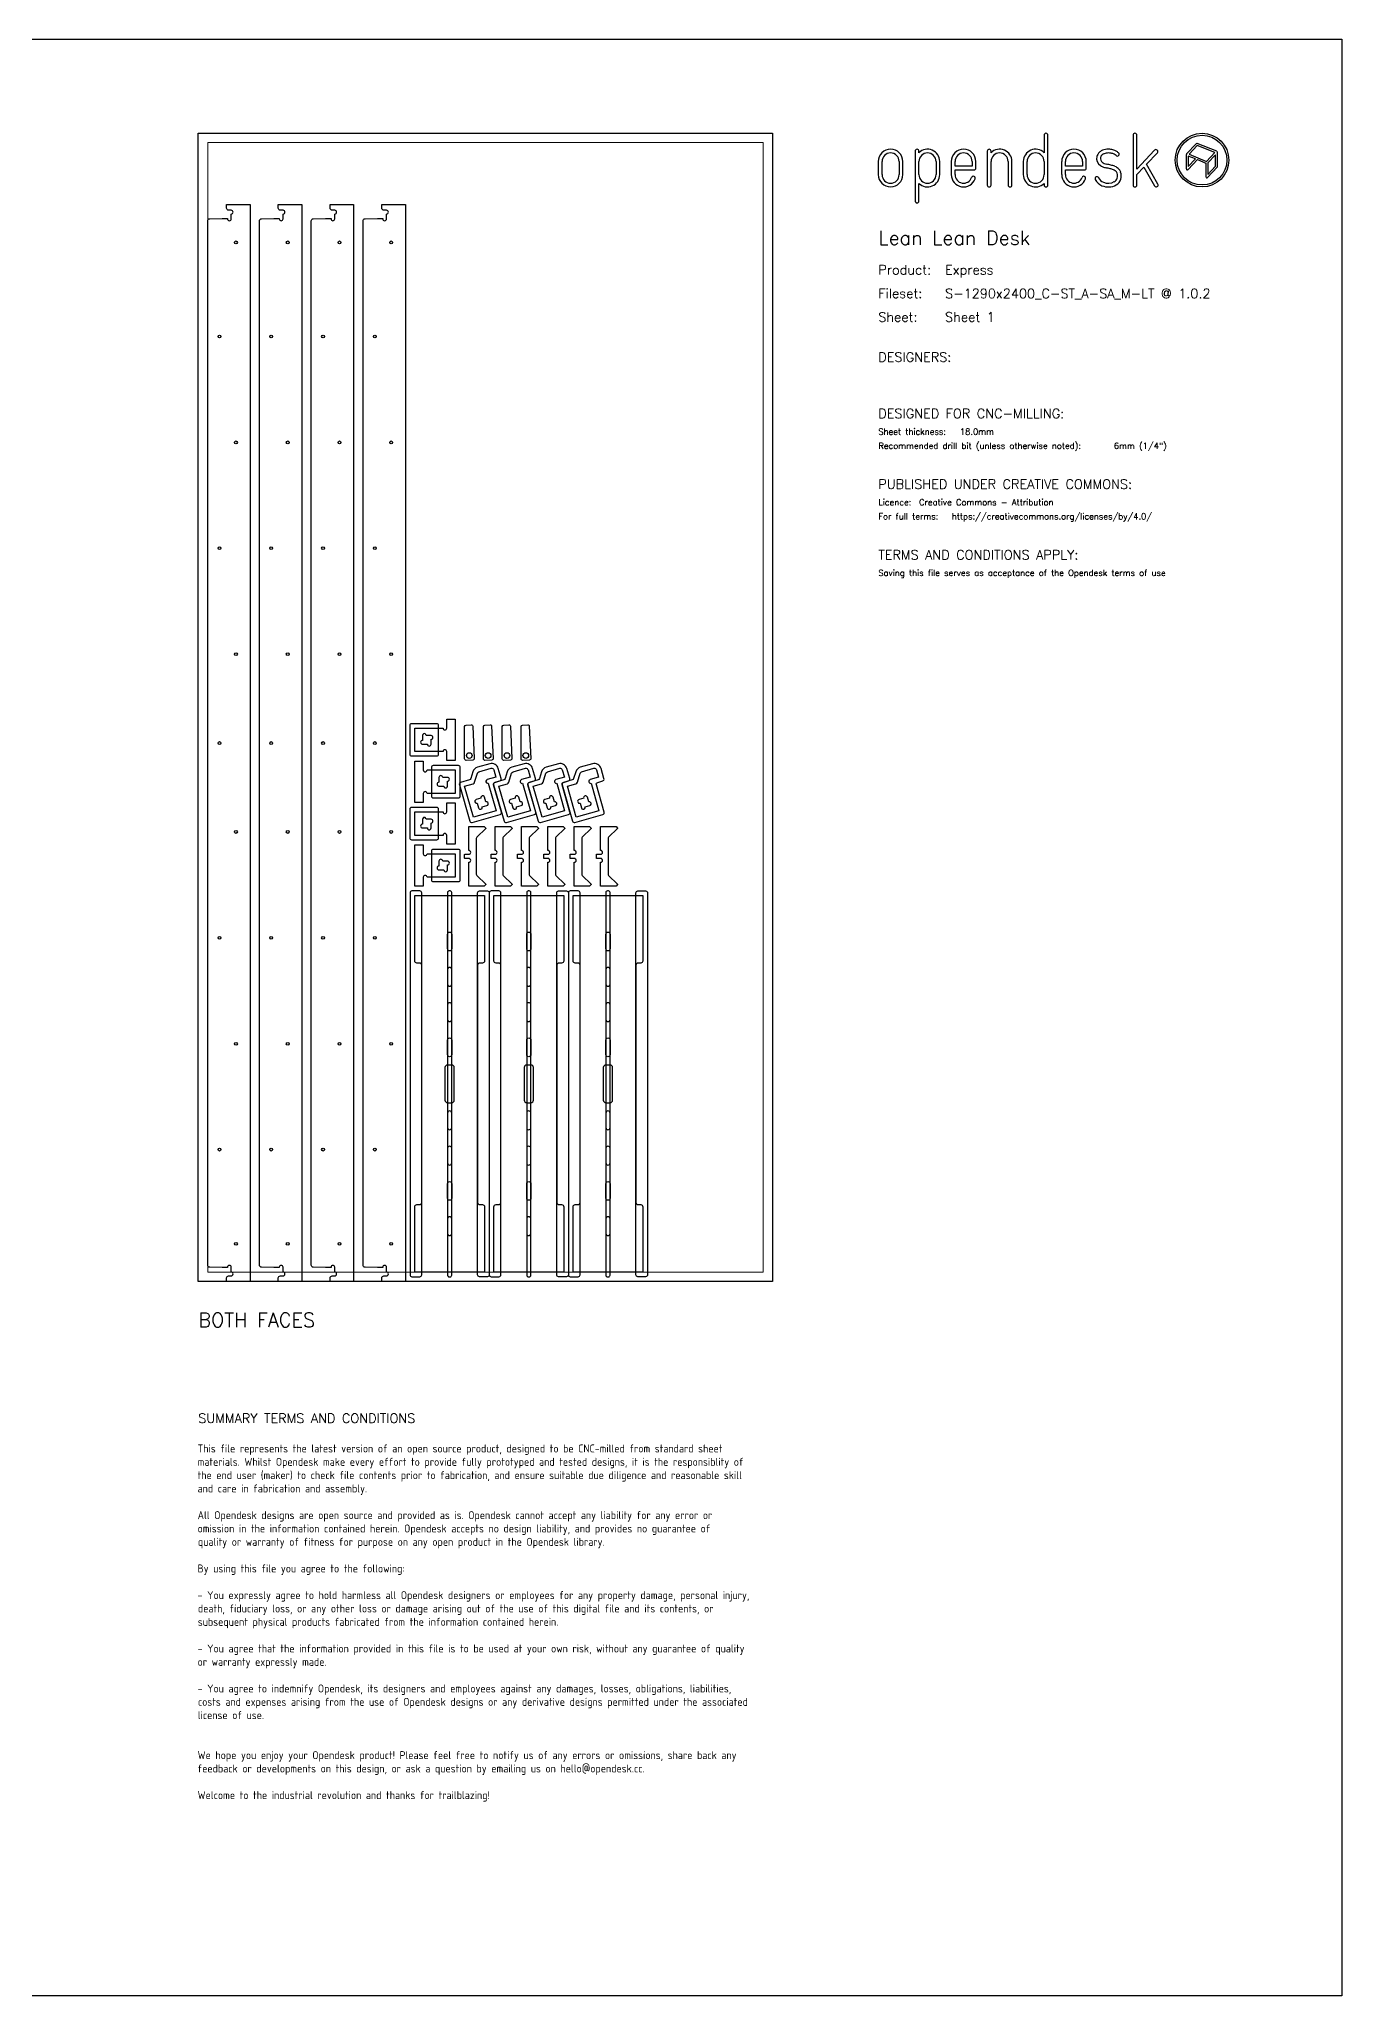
# Model space of a CAD drawing. Header units: millimetres. Extents: x -300 to 5880, y -300 to 4158.
# Drawn here: x 3112 to 5880, y 0 to 4158 of the extents above; entities that cross this region are included whole.
import ezdxf
from ezdxf.enums import TextEntityAlignment as Align

# ---------------------------------------------------------------- set-up
doc = ezdxf.new("R2010")
doc.units = ezdxf.units.MM
doc.layers.add('00-NOPRINT_TEXT', color=7, linetype='Continuous', lineweight=25)
doc.layers.add('00_NOPRINT_TOLERANCE', color=7, linetype='Continuous', lineweight=5)
for name, color, linetype, lineweight, true_color in [('BOARD_$TH-NOMINAL', 3, 'Continuous', 30, 0x00ff00), ('TOP-CUT-INSIDE_18.000MM', 1, 'Continuous', 25, 0xff1c00), ('TOP-CUT-OUTSIDE_18.000MM', 220, 'Continuous', 25, 0xff00d1), ('TOP-HOLE-12.000MM-DIAM_18.000MM', 3, 'Continuous', 25, 0x00ff0c), ('TOP-HOLE-6.000MM-DIAM_14.000MM', 220, 'Continuous', 25, 0xff00c7), ('TOP-POCKET-INSIDE_14.000MM', 190, 'Continuous', 25, 0x9300ff), ('TOP-POCKET-INSIDE_2.000MM', 110, 'Continuous', 25, 0x00ff94), ('TOP-POCKET-INSIDE_9.000MM', 60, 'Continuous', 25, 0xb0ff00)]:
    doc.layers.add(name, color=color, linetype=linetype, lineweight=lineweight, true_color=true_color)
doc.styles.add('OD-ISOCP-17_221', font='isocp.shx')
doc.styles.add('OD-ISOCP-17_222', font='isocp.shx')
doc.styles.add('OD-ISOCP-17_223', font='isocp.shx')
doc.styles.add('OD-ISOCP-17_224', font='isocp.shx')
doc.styles.add('OD-ISOCP-17_225', font='isocp.shx')
doc.styles.add('OD-ISOCP-17_226', font='isocp.shx')
doc.styles.add('OD-ISOCP-17_227', font='isocp.shx')
doc.styles.add('OD-ISOCP-17_228', font='isocp.shx')
doc.styles.add('OD-ISOCP-17_229', font='isocp.shx')
doc.styles.add('OD-ISOCP-17_230', font='isocp.shx')
doc.styles.add('OD-ISOCP-17_231', font='isocp.shx')
doc.styles.add('OD-ISOCP-17_232', font='isocp.shx')
doc.styles.add('OD-ISOCP-17_233', font='isocp.shx')
doc.styles.add('OD-ISOCP-17_234', font='isocp.shx')
doc.styles.add('OD-ISOCP-17_235', font='isocp.shx')
doc.styles.add('OD-ISOCP-17_236', font='isocp.shx')
doc.styles.add('OD-ISOCP-17_237', font='isocp.shx')
doc.styles.add('OD-ISOCP-17_238', font='isocp.shx')
doc.styles.add('OD-ISOCP-17_239', font='isocp.shx')
doc.styles.add('OD-SIMPLEX-13_86', font='simplex.shx')
doc.styles.add('OD-SIMPLEX-20_82', font='simplex.shx')
doc.styles.add('OD-SIMPLEX-20_86', font='simplex.shx')
doc.styles.add('OD-SIMPLEX-30_83', font='simplex.shx')
doc.styles.add('OD-SIMPLEX-30_87', font='simplex.shx')

# ---------------------------------------------------------------- blocks, each defined once
blk = doc.blocks.new('Borders Opendesk_7')
at = {"layer": '00-NOPRINT_TEXT'}
for p, q in [((0, 4158), (5880, 4158)), ((5880, 4158), (5880, 0)), ((5247.4, 3954), (5247.4, 3916.7)), ((5255.3, 3848), (5255.3, 3954)), ((5436.4, 3954), (5436.4, 3848)), ((5444.4, 3881.9), (5444.4, 3954)), ((4973.4, 3920.1), (4973.4, 3814.1)), ((4981.3, 3916.7), (4981.3, 3920.1)), ((5126.6, 3920.1), (5126.6, 3848)), ((5134.5, 3916.7), (5134.5, 3920.1)), ((5482.1, 3922), (5444.4, 3881.9)), ((5464.8, 3892.1), (5487.9, 3916.6)), ((5549.5, 3912.6), (5549.5, 3882.2)), ((5570.5, 3935.8), (5550.1, 3914)), ((5553.7, 3909.6), (5553.7, 3887.4)), ((5568.8, 3903.5), (5553.7, 3909.6)), ((5572.6, 3931.9), (5555.2, 3913.4)), ((5555.2, 3913.4), (5592.6, 3898.3)), ((5610, 3916.9), (5572.6, 3931.9)), ((5614.4, 3919.6), (5572.8, 3936.3)), ((5592.6, 3898.3), (5610, 3916.9)), ((5611.5, 3912.4), (5595.2, 3895.1)), ((5611.5, 3888.1), (5611.5, 3912.4)), ((5615.7, 3887.3), (5615.7, 3917.6)), ((4895, 3898), (4895, 3870.1)), ((4902.9, 3870.1), (4902.9, 3898)), ((4939.3, 3898), (4939.3, 3870.1)), ((4947.3, 3870.1), (4947.3, 3898)), ((4981.3, 3870.1), (4981.3, 3898)), ((5017.7, 3898), (5017.7, 3870.1)), ((5025.6, 3870.1), (5025.6, 3898)), ((5050, 3898), (5050, 3870.1)), ((5058, 3888.1), (5058, 3898)), ((5094.4, 3888.1), (5058, 3888.1)), ((5058, 3870.1), (5058, 3880.1)), ((5058, 3880.1), (5098.3, 3880.1)), ((5094.4, 3898), (5094.4, 3888.1)), ((5102.3, 3884.1), (5102.3, 3898)), ((5134.5, 3848), (5134.5, 3898)), ((5170.9, 3898), (5170.9, 3848)), ((5178.9, 3848), (5178.9, 3898)), ((5203, 3898), (5203, 3870.1)), ((5211, 3870.1), (5211, 3898)), ((5247.4, 3898), (5247.4, 3870.1)), ((5284.6, 3898), (5284.6, 3870.1)), ((5292.6, 3888.1), (5292.6, 3898)), ((5329, 3888.1), (5292.6, 3888.1)), ((5292.6, 3870.1), (5292.6, 3880.1)), ((5292.6, 3880.1), (5332.9, 3880.1)), ((5329, 3898), (5329, 3888.1)), ((5336.9, 3884.1), (5336.9, 3898)), ((5444.4, 3870.4), (5459.1, 3886)), ((5444.4, 3848), (5444.4, 3870.4)), ((5459.1, 3886), (5482.1, 3846)), ((5489, 3850), (5464.8, 3892.1)), ((5553.1, 3880.8), (5572.9, 3901.9)), ((5553.7, 3887.4), (5568.8, 3903.5)), ((5572.9, 3901.9), (5591.1, 3894.5)), ((5591.1, 3894.5), (5591.1, 3865.5)), ((5594.7, 3864.1), (5615.1, 3885.8)), ((5595.2, 3895.1), (5595.2, 3870.7)), ((5595.2, 3870.7), (5611.5, 3888.1)), ((4981.3, 3814.1), (4981.3, 3851.4)), ((5247.4, 3851.4), (5247.4, 3848)), ((5880, 0), (0, 0))]:
    blk.add_line(p, q, dxfattribs=at)
for radius in [57, 52.9]:
    blk.add_circle((5582.9, 3901), radius, dxfattribs=at)
for centre, radius, start, end in [((5251.3, 3954), 3.97, 0, 180), ((5440.4, 3954), 3.97, 0, 180), ((4921.1, 3898), 26.1, 0, 180), ((4921.1, 3898), 18.2, 0, 180), ((4977.3, 3920.1), 3.97, 0, 180), ((4999.5, 3898), 26.1, 0, 134.1316), ((4999.5, 3898), 18.2, 0, 180), ((5076.2, 3898), 26.1, 0, 180), ((5076.2, 3898), 18.2, 0, 180), ((5130.6, 3920.1), 3.97, 0, 180), ((5152.7, 3898), 26.1, 0, 134.1316), ((5152.7, 3898), 18.2, 0, 180), ((5229.2, 3898), 26.1, 45.8684, 180), ((5229.2, 3898), 18.2, 0, 180), ((5310.8, 3898), 26.1, 0, 180), ((5310.8, 3898), 18.2, 0, 180), ((5377.2, 3904.5), 18.3, 167.0964, 235.8453), ((5375.9, 3904.8), 16.9, 150.5139, 167.0489), ((5377.5, 3903.4), 19, 138.9882, 149.267), ((5377.5, 3903.4), 19, 127.9168, 138.9882), ((5380.5, 3899.5), 24, 111.7012, 127.9168), ((5375.9, 3904.8), 8.99, 151.0519, 168.0238), ((5377.5, 3903.4), 11.1, 138.9882, 148.8091), ((5377.5, 3903.4), 11.1, 127.9168, 138.9882), ((5380.5, 3899.5), 16, 111.7012, 127.9168), ((5383.5, 3891.9), 32.1, 90, 111.7012), ((5383.5, 3891.9), 24.2, 90, 111.7012), ((5383.5, 3878.8), 45.3, 80.7104, 90), ((5383.5, 3878.8), 37.3, 80.7104, 90), ((5385.9, 3893.2), 22.7, 71.5035, 80.7104), ((5385.9, 3893.2), 30.7, 71.5035, 80.7104), ((5387.1, 3896.7), 19, 61.0356, 71.5035), ((5387.1, 3896.7), 26.9, 61.0356, 71.5035), ((5387.1, 3896.7), 19, 46.7983, 61.0356), ((5387.1, 3896.7), 26.9, 46.7983, 61.0356), ((5402.8, 3913.5), 3.97, 226.7983, 46.7983), ((5485, 3919.3), 3.97, 316.7135, 136.7135), ((5551.6, 3912.6), 2.06, 136.7696, 180), ((5572, 3934.4), 2.06, 68.0714, 136.7696), ((5613.6, 3917.6), 2.06, 0, 68.0714), ((4921.1, 3870.1), 26.1, 180, 0), ((4921.1, 3870.1), 18.2, 180, 0), ((4999.5, 3870.1), 18.2, 180, 0), ((4999.5, 3870.1), 26.1, 225.8684, 0), ((5076.2, 3870.1), 26.1, 180, 340.0258), ((5076.2, 3870.1), 18.2, 180, 340.0258), ((5098.3, 3884.1), 3.97, 270, 0), ((5229.2, 3870.1), 26.1, 180, 314.1316), ((5229.2, 3870.1), 18.2, 180, 0), ((5310.8, 3870.1), 26.1, 180, 340.0258), ((5310.8, 3870.1), 18.2, 180, 340.0258), ((5332.9, 3884.1), 3.97, 270, 0), ((5377.2, 3904.5), 10.3, 167.9603, 235.8613), ((5382, 3911.6), 26.9, 235.8511, 248.0912), ((5382, 3911.6), 18.9, 235.8511, 248.0912), ((5388.7, 3928.4), 44.9, 248.0912, 257.5385), ((5388.7, 3928.4), 37, 248.0912, 257.5385), ((5300, 3526.6), 366.5, 76.1947, 77.5385), ((5300, 3526.6), 374.5, 76.1947, 77.5385), ((5372.7, 3822.5), 61.9, 69.1442, 76.1947), ((5372.7, 3822.5), 69.8, 69.1442, 76.1947), ((5389.5, 3866.6), 14.6, 38.9291, 69.1442), ((5389.5, 3866.6), 22.5, 38.9291, 69.1442), ((5393.9, 3870.2), 8.99, 17.5834, 38.9291), ((5385.6, 3867.6), 17.6, 343.8033, 17.5834), ((5393.9, 3870.2), 16.9, 17.5834, 38.9291), ((5385.6, 3867.6), 25.5, 343.8033, 17.5834), ((5551.6, 3882.2), 2.06, 180, 316.7696), ((5613.6, 3887.3), 2.06, 316.7696, 0), ((5097, 3862.6), 3.97, 340.0258, 160.0258), ((5130.6, 3848), 3.97, 180, 0), ((5174.9, 3848), 3.97, 180, 0), ((5251.3, 3848), 3.97, 180, 0), ((5331.6, 3862.6), 3.97, 340.0258, 160.0258), ((5359.7, 3861.7), 3.97, 24.786, 204.786), ((5380.2, 3871.2), 26.6, 204.786, 247.9544), ((5380.2, 3871.2), 18.7, 204.786, 247.9544), ((5383.5, 3879.3), 35.4, 247.9544, 298.2026), ((5383.5, 3879.3), 27.4, 247.9544, 298.2026), ((5390.6, 3866.1), 12.5, 298.2026, 343.8033), ((5390.6, 3866.1), 20.4, 298.2026, 343.8033), ((5440.4, 3848), 3.97, 180, 0), ((5485.5, 3848), 3.97, 209.8417, 29.8417), ((5593.2, 3865.5), 2.06, 180, 316.7696), ((4977.3, 3814.1), 3.97, 180, 0)]:
    blk.add_arc(centre, radius, start, end, dxfattribs=at)
at = {"layer": '00_NOPRINT_TOLERANCE'}
for p, q in [((3450, 3958), (4670, 3958)), ((3450, 1518), (3450, 3958)), ((4670, 3958), (4670, 1518)), ((3470, 3938), (4650, 3938)), ((3470, 1538), (3470, 3938)), ((4650, 3938), (4650, 1538)), ((4670, 1518), (3450, 1518)), ((4650, 1538), (3470, 1538))]:
    blk.add_line(p, q, dxfattribs=at)
at = {"layer": 'BOARD_$TH-NOMINAL'}
for p, q in [((3450, 3958), (4670, 3958)), ((3450, 1518), (3450, 3958)), ((4670, 3958), (4670, 1518)), ((4670, 1518), (3450, 1518))]:
    blk.add_line(p, q, dxfattribs=at)
at = {"layer": '00-NOPRINT_TEXT'}
for s, height, style, p in [('Lean Lean Desk', 30, 'OD-SIMPLEX-30_83', (4895, 3720.9)), ('Product:', 20, 'OD-SIMPLEX-20_82', (4895, 3657.9)), ('Express', 20, 'OD-SIMPLEX-20_82', (5036.9, 3657.9)), ('Fileset:', 20, 'OD-SIMPLEX-20_82', (4895, 3607.7)), ('S-1290x2400_C-ST_A-SA_M-LT @ 1.0.2', 20, 'OD-SIMPLEX-20_82', (5036.9, 3607.6)), ('Sheet:', 20, 'OD-SIMPLEX-20_82', (4895, 3557.4)), ('Sheet 1', 20, 'OD-SIMPLEX-20_82', (5036.9, 3557.5)), ('DESIGNERS:', 20, 'OD-SIMPLEX-20_82', (4895, 3472.4)), ('DESIGNED FOR CNC-MILLING:', 20, 'OD-SIMPLEX-20_82', (4895, 3352.4)), ('Sheet thickness:', 13, 'OD-SIMPLEX-13_86', (4895, 3317.4)), ('18.0mm', 13, 'OD-SIMPLEX-13_86', (5068.3, 3317.4)), ('Recommended drill bit (unless otherwise noted):', 13, 'OD-SIMPLEX-13_86', (4895, 3287.4)), ('6mm (1/4")', 13, 'OD-SIMPLEX-13_86', (5395.5, 3287.4)), ('PUBLISHED UNDER CREATIVE COMMONS:', 20, 'OD-SIMPLEX-20_82', (4895, 3202.4)), ('Licence:', 13, 'OD-SIMPLEX-13_86', (4895, 3167.4)), ('Creative Commons - Attribution', 13, 'OD-SIMPLEX-13_86', (4981.5, 3167.4)), ('For full terms:', 13, 'OD-SIMPLEX-13_86', (4895, 3137.4)), ('https://creativecommons.org/licenses/by/4.0/', 13, 'OD-SIMPLEX-13_86', (5051.1, 3137.4)), ('TERMS AND CONDITIONS APPLY:', 20, 'OD-SIMPLEX-20_82', (4895, 3052.3)), ('Saving this file serves as acceptance of the Opendesk terms of use ', 13, 'OD-SIMPLEX-13_86', (4895, 3017.3))]:
    blk.add_text(s, height=height, dxfattribs=dict(at, style=style)).set_placement(p)
at = {"layer": '00-NOPRINT_TEXT', "color": 7}
for s, height, style, p in [('BOTH FACES', 30, 'OD-SIMPLEX-30_87', (3450, 1451.3)), ('SUMMARY TERMS AND CONDITIONS', 20, 'OD-SIMPLEX-20_86', (3450, 1237.4))]:
    blk.add_text(s, height=height, dxfattribs=dict(at, style=style)).set_placement(p, align=Align.TOP_LEFT)
for s, style, p in [('This file represents the latest version of an open source product, designed to be CNC-milled from standard sheet', 'OD-ISOCP-17_221', (3448.5, 1154.7)), ('materials. Whilst Opendesk make every effort to provide fully prototyped and tested designs, it is the responsiblity of', 'OD-ISOCP-17_222', (3448.5, 1126.3)), ('the end user (maker) to check file contents prior to fabrication, and ensure suitable due diligence and reasonable skill', 'OD-ISOCP-17_223', (3448.5, 1098)), ('and care in fabrication and assembly.', 'OD-ISOCP-17_224', (3448.5, 1069.7)), ('All Opendesk designs are open source and provided as is. Opendesk cannot accept any liability for any error or', 'OD-ISOCP-17_225', (3448.5, 1013)), ('omission in the information contained herein. Opendesk accepts no design liability, and provides no guarantee of', 'OD-ISOCP-17_226', (3448.5, 984.7)), ('quality or warranty of fitness for purpose on any open product in the Opendesk library.', 'OD-ISOCP-17_227', (3449.1, 956.3)), ('By using this file you agree to the following:', 'OD-ISOCP-17_228', (3448.5, 899.7)), ('- You expressly agree to hold harmless all Opendesk designers or employees for any property damage, personal injury,', 'OD-ISOCP-17_229', (3448.5, 843)), ('death, fiduciary loss, or any other loss or damage arising out of the use of this digital file and its contents, or', 'OD-ISOCP-17_230', (3449.1, 814.7)), ('subsequent physical products fabricated from the information contained herein.', 'OD-ISOCP-17_231', (3449, 786.3)), ('- You agree that the information provided in this file is to be used at your own risk, without any guarantee of quality', 'OD-ISOCP-17_232', (3448.5, 729.7)), ('or warranty expressly made.', 'OD-ISOCP-17_233', (3448.5, 701.3)), ('- You agree to indemnify Opendesk, its designers and employees against any damages, losses, obligations, liabilities,', 'OD-ISOCP-17_234', (3448.5, 644.7)), ('costs and expenses arising from the use of Opendesk designs or any derivative designs permitted under the associated', 'OD-ISOCP-17_235', (3449.1, 616.3)), ('license of use.', 'OD-ISOCP-17_236', (3448.8, 588)), ('We hope you enjoy your Opendesk product! Please feel free to notify us of any errors or omissions, share back any', 'OD-ISOCP-17_237', (3448.5, 503)), ('feedback or developments on this design, or ask a question by emailing us on hello@opendesk.cc.', 'OD-ISOCP-17_238', (3448.5, 474.7)), ('Welcome to the industrial revolution and thanks for trailblazing!', 'OD-ISOCP-17_239', (3448.5, 418))]:
    blk.add_text(s, height=17, dxfattribs=dict(at, style=style)).set_placement(p)

msp = doc.modelspace()

# ---------------------------------------------------------------- linework, layer by layer
at = {"layer": 'TOP-CUT-INSIDE_18.000MM'}
for points in [[(3926.3, 2678.2), (3926.3, 2667.8, 1), (3926.3, 2659.8), (3936.7, 2659.8, 1), (3944.7, 2659.8), (3944.7, 2670.2, 1), (3944.7, 2678.2), (3934.3, 2678.2, 1.000001)], [(3979.7, 2570.8), (3979.7, 2581.2, 1), (3979.7, 2589.2), (3969.3, 2589.2, 1), (3961.3, 2589.2), (3961.3, 2578.8, 1), (3961.3, 2570.8), (3971.7, 2570.8, 1.000001)], [(4063.4, 2529.4, 1.000001), (4061.2, 2537.1), (4058.3, 2547.1, 1), (4050.6, 2544.9), (4040.6, 2542, 1), (4042.8, 2534.3), (4045.7, 2524.3, 1), (4053.4, 2526.5)], [(4136.2, 2529.4, 1.000001), (4134, 2537.1), (4131.1, 2547.1, 1), (4123.4, 2544.9), (4113.4, 2542, 1), (4115.6, 2534.3), (4118.5, 2524.3, 1), (4126.2, 2526.5)], [(4209, 2529.4, 1.000001), (4206.8, 2537.1), (4203.9, 2547.1, 1), (4196.2, 2544.9), (4186.2, 2542, 1), (4188.4, 2534.3), (4191.3, 2524.3, 1), (4199, 2526.5)], [(4281.8, 2529.4, 1.000001), (4279.6, 2537.1), (4276.7, 2547.1, 1), (4269, 2544.9), (4259, 2542, 1), (4261.2, 2534.3), (4264.1, 2524.3, 1), (4271.8, 2526.5)], [(3926.3, 2500.2), (3926.3, 2489.8, 1), (3926.3, 2481.8), (3936.7, 2481.8, 1), (3944.7, 2481.8), (3944.7, 2492.2, 1), (3944.7, 2500.2), (3934.3, 2500.2, 1.000001)], [(3979.7, 2392.8), (3979.7, 2403.2, 1), (3979.7, 2411.2), (3969.3, 2411.2, 1), (3961.3, 2411.2), (3961.3, 2400.8, 1), (3961.3, 2392.8), (3971.7, 2392.8, 1.000001)], [(3988.6, 2256), (3988.6, 2225, -1), (3979.6, 2225), (3979.6, 2256, -1)], [(4156.8, 2256), (4156.8, 2225, -1), (4147.8, 2225), (4147.8, 2256, -1)], [(4325, 2225, -1), (4316, 2225), (4316, 2256, -1), (4325, 2256)], [(3988.6, 2150), (3988.6, 2181, 1), (3979.6, 2181), (3979.6, 2150, 1)], [(4156.8, 2181, 1), (4147.8, 2181), (4147.8, 2150, 1), (4156.8, 2150)], [(4325, 2150), (4325, 2181, 1), (4316, 2181), (4316, 2150, 1)], [(3988.6, 2075), (3988.6, 2106, 1), (3979.6, 2106), (3979.6, 2075, 1)], [(4156.8, 2075), (4156.8, 2106, 1), (4147.8, 2106), (4147.8, 2075, 1)], [(4325, 2075), (4325, 2106, 1), (4316, 2106), (4316, 2075, 1)], [(3988.6, 2000, -1), (3979.6, 2000), (3979.6, 2031, -1), (3988.6, 2031)], [(4156.8, 2000, -1), (4147.8, 2000), (4147.8, 2031, -1), (4156.8, 2031)], [(4316, 2000), (4316, 2031, -1), (4325, 2031), (4325, 2000, -1)], [(3994, 1972.6, 0.414214), (3988.6, 1978), (3979.6, 1978, 0.414214), (3974.2, 1972.6), (3974.2, 1903.4, 0.414214), (3979.6, 1898), (3988.6, 1898, 0.414214), (3994, 1903.4)], [(4162.2, 1972.6, 0.414214), (4156.8, 1978), (4147.8, 1978, 0.414214), (4142.4, 1972.6), (4142.4, 1903.4, 0.414214), (4147.8, 1898), (4156.8, 1898, 0.414214), (4162.2, 1903.4)], [(4330.4, 1972.6, 0.414214), (4325, 1978), (4316, 1978, 0.414214), (4310.6, 1972.6), (4310.6, 1903.4, 0.414214), (4316, 1898), (4325, 1898, 0.414214), (4330.4, 1903.4)], [(3988.6, 1845), (3988.6, 1876, 1), (3979.6, 1876), (3979.6, 1845, 1)], [(4156.8, 1845), (4156.8, 1876, 1), (4147.8, 1876), (4147.8, 1845, 1)], [(4325, 1845), (4325, 1876, 1), (4316, 1876), (4316, 1845, 1)], [(3988.6, 1770), (3988.6, 1801, 1), (3979.6, 1801), (3979.6, 1770, 1)], [(4156.8, 1770), (4156.8, 1801, 1), (4147.8, 1801), (4147.8, 1770, 1)], [(4325, 1770), (4325, 1801, 1), (4316, 1801), (4316, 1770, 1)], [(3988.6, 1695, -1), (3979.6, 1695), (3979.6, 1726, -1), (3988.6, 1726)], [(4156.8, 1695, -1), (4147.8, 1695), (4147.8, 1726, -1), (4156.8, 1726)], [(4325, 1695, -1), (4316, 1695), (4316, 1726, -1), (4325, 1726)], [(3988.6, 1651, 1), (3979.6, 1651), (3979.6, 1620, 1), (3988.6, 1620)], [(4156.8, 1651, 1), (4147.8, 1651), (4147.8, 1620, 1), (4156.8, 1620)], [(4325, 1651, 1), (4316, 1651), (4316, 1620, 1), (4325, 1620)]]:
    msp.add_lwpolyline(points, format="xyb", close=True, dxfattribs=at)
at = {"layer": 'TOP-CUT-OUTSIDE_18.000MM'}
for points in [[(3510, 3798.9), (3510, 3806.4), (3560, 3806.4), (3560, 1518), (3510, 1518), (3510, 1525.5, -0.414214), (3514.5, 1530), (3520, 1530, 1), (3520, 1538), (3520, 1548.2, 1), (3512, 1548.2), (3512, 1547.6), (3500.5, 1547.6), (3474.4, 1548.2, -0.408128), (3470, 1552.7), (3470, 3771.7, -0.408128), (3474.4, 3776.2), (3500.5, 3776.8), (3512, 3776.8), (3512, 3776.2, 1), (3520, 3776.2), (3520, 3786.4, 1), (3520, 3794.4), (3514.5, 3794.4, -0.414214)], [(3620, 3798.9), (3620, 3806.4), (3670, 3806.4), (3670, 1518), (3620, 1518), (3620, 1525.5, -0.414214), (3624.5, 1530), (3630, 1530, 1), (3630, 1538), (3630, 1548.2, 1), (3622, 1548.2), (3622, 1547.6), (3610.5, 1547.6), (3584.4, 1548.2, -0.408128), (3580, 1552.7), (3580, 3771.7, -0.408128), (3584.4, 3776.2), (3610.5, 3776.8), (3622, 3776.8), (3622, 3776.2, 1), (3630, 3776.2), (3630, 3786.4, 1), (3630, 3794.4), (3624.5, 3794.4, -0.414214)], [(3730, 3798.9), (3730, 3806.4), (3780, 3806.4), (3780, 1518), (3730, 1518), (3730, 1525.5, -0.414214), (3734.5, 1530), (3740, 1530, 1), (3740, 1538), (3740, 1548.2, 1), (3732, 1548.2), (3732, 1547.6), (3720.5, 1547.6), (3694.4, 1548.2, -0.408128), (3690, 1552.7), (3690, 3771.7, -0.408128), (3694.4, 3776.2), (3720.5, 3776.8), (3732, 3776.8), (3732, 3776.2, 1), (3740, 3776.2), (3740, 3786.4, 1), (3740, 3794.4), (3734.5, 3794.4, -0.414214)], [(3840, 3798.9), (3840, 3806.4), (3890, 3806.4), (3890, 1518), (3840, 1518), (3840, 1525.5, -0.414214), (3844.5, 1530), (3850, 1530, 1), (3850, 1538), (3850, 1548.2, 1), (3842, 1548.2), (3842, 1547.6), (3830.5, 1547.6), (3804.4, 1548.2, -0.408128), (3800, 1552.7), (3800, 3771.7, -0.408128), (3804.4, 3776.2), (3830.5, 3776.8), (3842, 3776.8), (3842, 3776.2, 1), (3850, 3776.2), (3850, 3786.4, 1), (3850, 3794.4), (3844.5, 3794.4, -0.414214)], [(3978, 2644, 1), (3970, 2644), (3910, 2644), (3910, 2694), (3970, 2694, 1), (3978, 2694), (3978, 2713), (3996, 2713), (3996, 2625), (3978, 2625)], [(3936, 2605), (3996, 2605), (3996, 2555), (3936, 2555, 1), (3928, 2555), (3928, 2536), (3910, 2536), (3910, 2624), (3928, 2624), (3928, 2605, 1)], [(4077.8, 2605.4), (4082.3, 2589.6), (4064.1, 2584.4, 1), (4066.3, 2576.7), (4082.9, 2518.5), (4034.8, 2504.8), (4016, 2570.7), (4034, 2575.8, 0.253475), (4037.1, 2578.8), (4043, 2598, -0.253475), (4046.1, 2601), (4072.3, 2608.5, -0.414214)], [(4106.8, 2575.8, 0.253475), (4109.9, 2578.8), (4115.8, 2598, -0.253475), (4118.9, 2601), (4145.1, 2608.5, -0.414214), (4150.6, 2605.4), (4155.1, 2589.6), (4136.9, 2584.4, 1), (4139.1, 2576.7), (4155.7, 2518.5), (4107.6, 2504.8), (4088.8, 2570.7)], [(4209.7, 2584.4, 1), (4211.9, 2576.7), (4228.5, 2518.5), (4180.4, 2504.8), (4161.6, 2570.7), (4179.6, 2575.8, 0.253475), (4182.7, 2578.8), (4188.6, 2598, -0.253475), (4191.7, 2601), (4217.9, 2608.5, -0.414214), (4223.4, 2605.4), (4227.9, 2589.6)], [(4261.4, 2598, -0.253475), (4264.5, 2601), (4290.7, 2608.5, -0.414214), (4296.2, 2605.4), (4300.7, 2589.6), (4282.5, 2584.4, 1), (4284.7, 2576.7), (4301.3, 2518.5), (4253.2, 2504.8), (4234.4, 2570.7), (4252.4, 2575.8, 0.253475), (4255.5, 2578.8)], [(3970, 2466), (3910, 2466), (3910, 2516), (3970, 2516, 1), (3978, 2516), (3978, 2535), (3996, 2535), (3996, 2447), (3978, 2447), (3978, 2466, 1)], [(3936, 2377, 1), (3928, 2377), (3928, 2358), (3910, 2358), (3910, 2446), (3928, 2446), (3928, 2427, 1), (3936, 2427), (3996, 2427), (3996, 2377)]]:
    msp.add_lwpolyline(points, format="xyb", close=True, dxfattribs=at)
for points in [[(4016, 2628.4), (4016, 2697.5, -0.400684), (4018.9, 2700.5), (4030.1, 2701, -0.414214), (4033.3, 2698.1), (4036.5, 2629.2, -0.414214), (4033.6, 2626.1), (4019.1, 2625.4, -0.427874), (4016, 2628.4)], [(4056, 2628.4), (4056, 2697.5, -0.400684), (4058.9, 2700.5), (4070.1, 2701, -0.414214), (4073.3, 2698.1), (4076.5, 2629.2, -0.414214), (4073.6, 2626.1), (4059.1, 2625.4, -0.427874), (4056, 2628.4)], [(4096, 2628.4), (4096, 2697.5, -0.400684), (4098.9, 2700.5), (4110.1, 2701, -0.414214), (4113.3, 2698.1), (4116.5, 2629.2, -0.414214), (4113.6, 2626.1), (4099.1, 2625.4, -0.427874), (4096, 2628.4)], [(4136, 2628.4), (4136, 2697.5, -0.400684), (4138.9, 2700.5), (4150.1, 2701, -0.414214), (4153.3, 2698.1), (4156.5, 2629.2, -0.414214), (4153.6, 2626.1), (4139.1, 2625.4, -0.427874), (4136, 2628.4)], [(4040.8, 2459.4), (4040.8, 2383.4, 0.198912), (4041.8, 2380.9), (4060.8, 2362, -0.414214), (4060.8, 2361.3), (4057.6, 2358.1, -0.198912), (4057.3, 2358), (4025, 2358), (4025, 2408.9, 1), (4025, 2416.9), (4016.5, 2416.9, -0.414214), (4016, 2417.4), (4016, 2425.4, -0.414214), (4016.5, 2425.9), (4025, 2425.9, 1), (4025, 2433.9), (4025, 2484.8), (4057.3, 2484.8, -0.198912), (4057.6, 2484.7), (4060.8, 2481.5, -0.414229), (4060.8, 2480.8), (4041.8, 2461.9, 0.198926), (4040.8, 2459.4)], [(4096.8, 2459.4), (4096.8, 2383.4, 0.198912), (4097.8, 2380.9), (4116.8, 2362, -0.414214), (4116.8, 2361.3), (4113.6, 2358.1, -0.198912), (4113.3, 2358), (4081, 2358), (4081, 2408.9, 1), (4081, 2416.9), (4072.5, 2416.9, -0.414214), (4072, 2417.4), (4072, 2425.4, -0.414214), (4072.5, 2425.9), (4081, 2425.9, 1), (4081, 2433.9), (4081, 2484.8), (4113.3, 2484.8, -0.198912), (4113.6, 2484.7), (4116.8, 2481.5, -0.414229), (4116.8, 2480.8), (4097.8, 2461.9, 0.198926), (4096.8, 2459.4)], [(4152.8, 2459.4), (4152.8, 2383.4, 0.198912), (4153.8, 2380.9), (4172.8, 2362, -0.414214), (4172.8, 2361.3), (4169.6, 2358.1, -0.198912), (4169.3, 2358), (4137, 2358), (4137, 2408.9, 1), (4137, 2416.9), (4128.5, 2416.9, -0.414214), (4128, 2417.4), (4128, 2425.4, -0.414214), (4128.5, 2425.9), (4137, 2425.9, 1), (4137, 2433.9), (4137, 2484.8), (4169.3, 2484.8, -0.198912), (4169.6, 2484.7), (4172.8, 2481.5, -0.414229), (4172.8, 2480.8), (4153.8, 2461.9, 0.198926), (4152.8, 2459.4)], [(4208.8, 2459.4), (4208.8, 2383.4, 0.198912), (4209.8, 2380.9), (4228.8, 2362, -0.414214), (4228.8, 2361.3), (4225.6, 2358.1, -0.198912), (4225.3, 2358), (4193, 2358), (4193, 2408.9, 1), (4193, 2416.9), (4184.5, 2416.9, -0.414214), (4184, 2417.4), (4184, 2425.4, -0.414214), (4184.5, 2425.9), (4193, 2425.9, 1), (4193, 2433.9), (4193, 2484.8), (4225.3, 2484.8, -0.198912), (4225.6, 2484.7), (4228.8, 2481.5, -0.414229), (4228.8, 2480.8), (4209.8, 2461.9, 0.198926), (4208.8, 2459.4)], [(4264.8, 2459.4), (4264.8, 2383.4, 0.198912), (4265.8, 2380.9), (4284.8, 2362, -0.414214), (4284.8, 2361.3), (4281.6, 2358.1, -0.198912), (4281.3, 2358), (4249, 2358), (4249, 2408.9, 1), (4249, 2416.9), (4240.5, 2416.9, -0.414214), (4240, 2417.4), (4240, 2425.4, -0.414214), (4240.5, 2425.9), (4249, 2425.9, 1), (4249, 2433.9), (4249, 2484.8), (4281.3, 2484.8, -0.198912), (4281.6, 2484.7), (4284.8, 2481.5, -0.414229), (4284.8, 2480.8), (4265.8, 2461.9, 0.198926), (4264.8, 2459.4)], [(4320.8, 2459.4), (4320.8, 2383.4, 0.198912), (4321.8, 2380.9), (4340.8, 2362, -0.414214), (4340.8, 2361.3), (4337.6, 2358.1, -0.198912), (4337.3, 2358), (4305, 2358), (4305, 2408.9, 1), (4305, 2416.9), (4296.5, 2416.9, -0.414214), (4296, 2417.4), (4296, 2425.4, -0.414214), (4296.5, 2425.9), (4305, 2425.9, 1), (4305, 2433.9), (4305, 2484.8), (4337.3, 2484.8, -0.198912), (4337.6, 2484.7), (4340.8, 2481.5, -0.414229), (4340.8, 2480.8), (4321.8, 2461.9, 0.198926), (4320.8, 2459.4)], [(4053.7, 2194.5), (4048, 2194.5, 0.414214), (4043.5, 2190), (4043.5, 1686, 0.414214), (4048, 1681.5), (4053.7, 1681.5, -0.414214), (4058.2, 1677), (4058.2, 1538), (3910, 1538), (3910, 1677, -0.414214), (3914.5, 1681.5), (3920.2, 1681.5, 0.414214), (3924.7, 1686), (3924.7, 2190, 0.414214), (3920.2, 2194.5), (3914.5, 2194.5, -0.414214), (3910, 2199), (3910, 2338), (4058.2, 2338), (4058.2, 2199, -0.414214), (4053.7, 2194.5)], [(4221.9, 2194.5), (4216.2, 2194.5, 0.414214), (4211.7, 2190), (4211.7, 1686, 0.414214), (4216.2, 1681.5), (4221.9, 1681.5, -0.414214), (4226.4, 1677), (4226.4, 1538), (4078.2, 1538), (4078.2, 1677, -0.414214), (4082.7, 1681.5), (4088.4, 1681.5, 0.414214), (4092.9, 1686), (4092.9, 2190, 0.414214), (4088.4, 2194.5), (4082.7, 2194.5, -0.414214), (4078.2, 2199), (4078.2, 2338), (4226.4, 2338), (4226.4, 2199, -0.414214), (4221.9, 2194.5)], [(4390.1, 2194.5), (4384.4, 2194.5, 0.414214), (4379.9, 2190), (4379.9, 1686, 0.414214), (4384.4, 1681.5), (4390.1, 1681.5, -0.414214), (4394.6, 1677), (4394.6, 1538), (4246.4, 1538), (4246.4, 1677, -0.414214), (4250.9, 1681.5), (4256.6, 1681.5, 0.414214), (4261.1, 1686), (4261.1, 2190, 0.414214), (4256.6, 2194.5), (4250.9, 2194.5, -0.414214), (4246.4, 2199), (4246.4, 2338), (4394.6, 2338), (4394.6, 2199, -0.414214), (4390.1, 2194.5)]]:
    msp.add_lwpolyline(points, format="xyb", dxfattribs=at)
at = {"layer": 'TOP-HOLE-12.000MM-DIAM_18.000MM'}
for centre in [(4025.9, 2635.7), (4065.9, 2635.7), (4105.9, 2635.7), (4145.9, 2635.7)]:
    msp.add_circle(centre, 6, dxfattribs=at)
at = {"layer": 'TOP-HOLE-6.000MM-DIAM_14.000MM'}
for centre in [(3530, 3726.2), (3640, 3726.2), (3750, 3726.2), (3860, 3726.2), (3495, 3526.2), (3605, 3526.2), (3715, 3526.2), (3825, 3526.2), (3530, 3301.2), (3640, 3301.2), (3750, 3301.2), (3860, 3301.2), (3495, 3076.2), (3605, 3076.2), (3715, 3076.2), (3825, 3076.2), (3530, 2851.2), (3640, 2851.2), (3750, 2851.2), (3860, 2851.2), (3495, 2662.2), (3605, 2662.2), (3715, 2662.2), (3825, 2662.2), (3530, 2473.2), (3640, 2473.2), (3750, 2473.2), (3860, 2473.2), (3495, 2248.2), (3605, 2248.2), (3715, 2248.2), (3825, 2248.2), (3530, 2023.2), (3640, 2023.2), (3750, 2023.2), (3860, 2023.2), (3495, 1798.2), (3605, 1798.2), (3715, 1798.2), (3825, 1798.2), (3530, 1598.2), (3640, 1598.2), (3750, 1598.2), (3860, 1598.2)]:
    msp.add_circle(centre, 3, dxfattribs=at)
at = {"layer": 'TOP-POCKET-INSIDE_14.000MM'}
for points in [[(3920.7, 2348), (3904, 2348, 0.414214), (3900, 2344), (3900, 1532, 0.414214), (3904, 1528), (3920.7, 1528, 0.414214), (3924.7, 1532), (3924.7, 2344, 0.414214)], [(4068.2, 2344), (4068.2, 1532, -0.414214), (4064.2, 1528), (4047.5, 1528, -0.414214), (4043.5, 1532), (4043.5, 2344, -0.414214), (4047.5, 2348), (4064.2, 2348, -0.414214)], [(4092.9, 1532), (4092.9, 2344, 0.414214), (4088.9, 2348), (4072.2, 2348, 0.414214), (4068.2, 2344), (4068.2, 1532, 0.414214), (4072.2, 1528), (4088.9, 1528, 0.414214)], [(4236.4, 2344), (4236.4, 1532, -0.414214), (4232.4, 1528), (4215.7, 1528, -0.414214), (4211.7, 1532), (4211.7, 2344, -0.414214), (4215.7, 2348), (4232.4, 2348, -0.414214)], [(4261.1, 2344, 0.414214), (4257.1, 2348), (4240.4, 2348, 0.414214), (4236.4, 2344), (4236.4, 1532, 0.414214), (4240.4, 1528), (4257.1, 1528, 0.414214), (4261.1, 1532)], [(4400.6, 2348, -0.414214), (4404.6, 2344), (4404.6, 1532, -0.414214), (4400.6, 1528), (4383.9, 1528, -0.414214), (4379.9, 1532), (4379.9, 2344, -0.414214), (4383.9, 2348)]]:
    msp.add_lwpolyline(points, format="xyb", close=True, dxfattribs=at)
at = {"layer": 'TOP-POCKET-INSIDE_2.000MM'}
for points in [[(4033.5, 2601), (4029.1, 2586.7, -0.253475), (4026.3, 2584), (4007.5, 2578.7, 0.414214), (4004.7, 2573.7), (4026.9, 2496.3, 0.414214), (4031.8, 2493.5), (4091.4, 2510.6, 0.414214), (4094.2, 2515.5), (4077.5, 2573.7), (4099.7, 2496.3, 0.414214), (4104.6, 2493.5), (4164.2, 2510.6, 0.414214), (4167, 2515.5), (4150.3, 2573.7), (4172.5, 2496.3, 0.414214), (4177.4, 2493.5), (4237, 2510.6, 0.414214), (4239.8, 2515.5), (4223.1, 2573.7, -0.414214), (4225.9, 2578.7), (4236.5, 2581.7, 0.414214), (4239.2, 2586.6), (4233.1, 2608.2, 0.414214), (4215.1, 2618.1), (4188.9, 2610.6, 0.253475), (4179.1, 2601), (4174.7, 2586.7, -0.253475), (4171.9, 2584), (4153.1, 2578.7, 0.414214), (4150.3, 2573.7, -0.414214), (4153.1, 2578.7), (4163.7, 2581.7, 0.414214), (4166.4, 2586.6), (4160.3, 2608.2, 0.414214), (4142.3, 2618.1), (4116.1, 2610.6, 0.253475), (4106.3, 2601), (4101.9, 2586.7, -0.253475), (4099.1, 2584), (4080.3, 2578.7, 0.414214), (4077.5, 2573.7, -0.414214), (4080.3, 2578.7), (4090.9, 2581.7, 0.414214), (4093.6, 2586.6), (4087.5, 2608.2, 0.414214), (4069.5, 2618.1), (4043.3, 2610.6, 0.253475)], [(4251.9, 2601), (4247.5, 2586.7, -0.253475), (4244.7, 2584), (4225.9, 2578.7, 0.414214), (4223.1, 2573.7), (4245.3, 2496.3, 0.414214), (4250.2, 2493.5), (4309.8, 2510.6, 0.414214), (4312.6, 2515.5), (4295.9, 2573.7, -0.414214), (4298.7, 2578.7), (4309.3, 2581.7, 0.414214), (4312, 2586.6), (4305.9, 2608.2, 0.414214), (4287.9, 2618.1), (4261.7, 2610.6, 0.253475)]]:
    msp.add_lwpolyline(points, format="xyb", close=True, dxfattribs=at)
at = {"layer": 'TOP-POCKET-INSIDE_9.000MM'}
for points in [[(3960, 2638, -0.414214), (3956, 2634), (3904, 2634, -0.414214), (3900, 2638), (3900, 2700, -0.414214), (3904, 2704), (3956, 2704, -0.414214), (3960, 2700)], [(4006, 2611), (4006, 2549, -0.414214), (4002, 2545), (3950, 2545, -0.414214), (3946, 2549), (3946, 2611, -0.414214), (3950, 2615), (4002, 2615, -0.414214)], [(3900, 2522, -0.414214), (3904, 2526), (3956, 2526, -0.414214), (3960, 2522), (3960, 2460, -0.414214), (3956, 2456), (3904, 2456, -0.414214), (3900, 2460)], [(4006, 2433), (4006, 2371, -0.414214), (4002, 2367), (3950, 2367, -0.414214), (3946, 2371), (3946, 2433, -0.414214), (3950, 2437), (4002, 2437, -0.414214)], [(3983.1, 2348, 0.414214), (3979.6, 2344.5), (3979.6, 1531.5, 0.414214), (3983.1, 1528), (3985.1, 1528, 0.414214), (3988.6, 1531.5), (3988.6, 2344.5, 0.414214), (3985.1, 2348)], [(4151.3, 2348, 0.414214), (4147.8, 2344.5), (4147.8, 1531.5, 0.414214), (4151.3, 1528), (4153.3, 1528, 0.414214), (4156.8, 1531.5), (4156.8, 2344.5, 0.414214), (4153.3, 2348)], [(4319.5, 2348, 0.414214), (4316, 2344.5), (4316, 1531.5, 0.414214), (4319.5, 1528), (4321.5, 1528, 0.414214), (4325, 1531.5), (4325, 2344.5, 0.414214), (4321.5, 2348)]]:
    msp.add_lwpolyline(points, format="xyb", close=True, dxfattribs=at)

# ---------------------------------------------------------------- block references
msp.add_blockref('Borders Opendesk_7', (0, 0))

doc.saveas('drawing.dxf')
